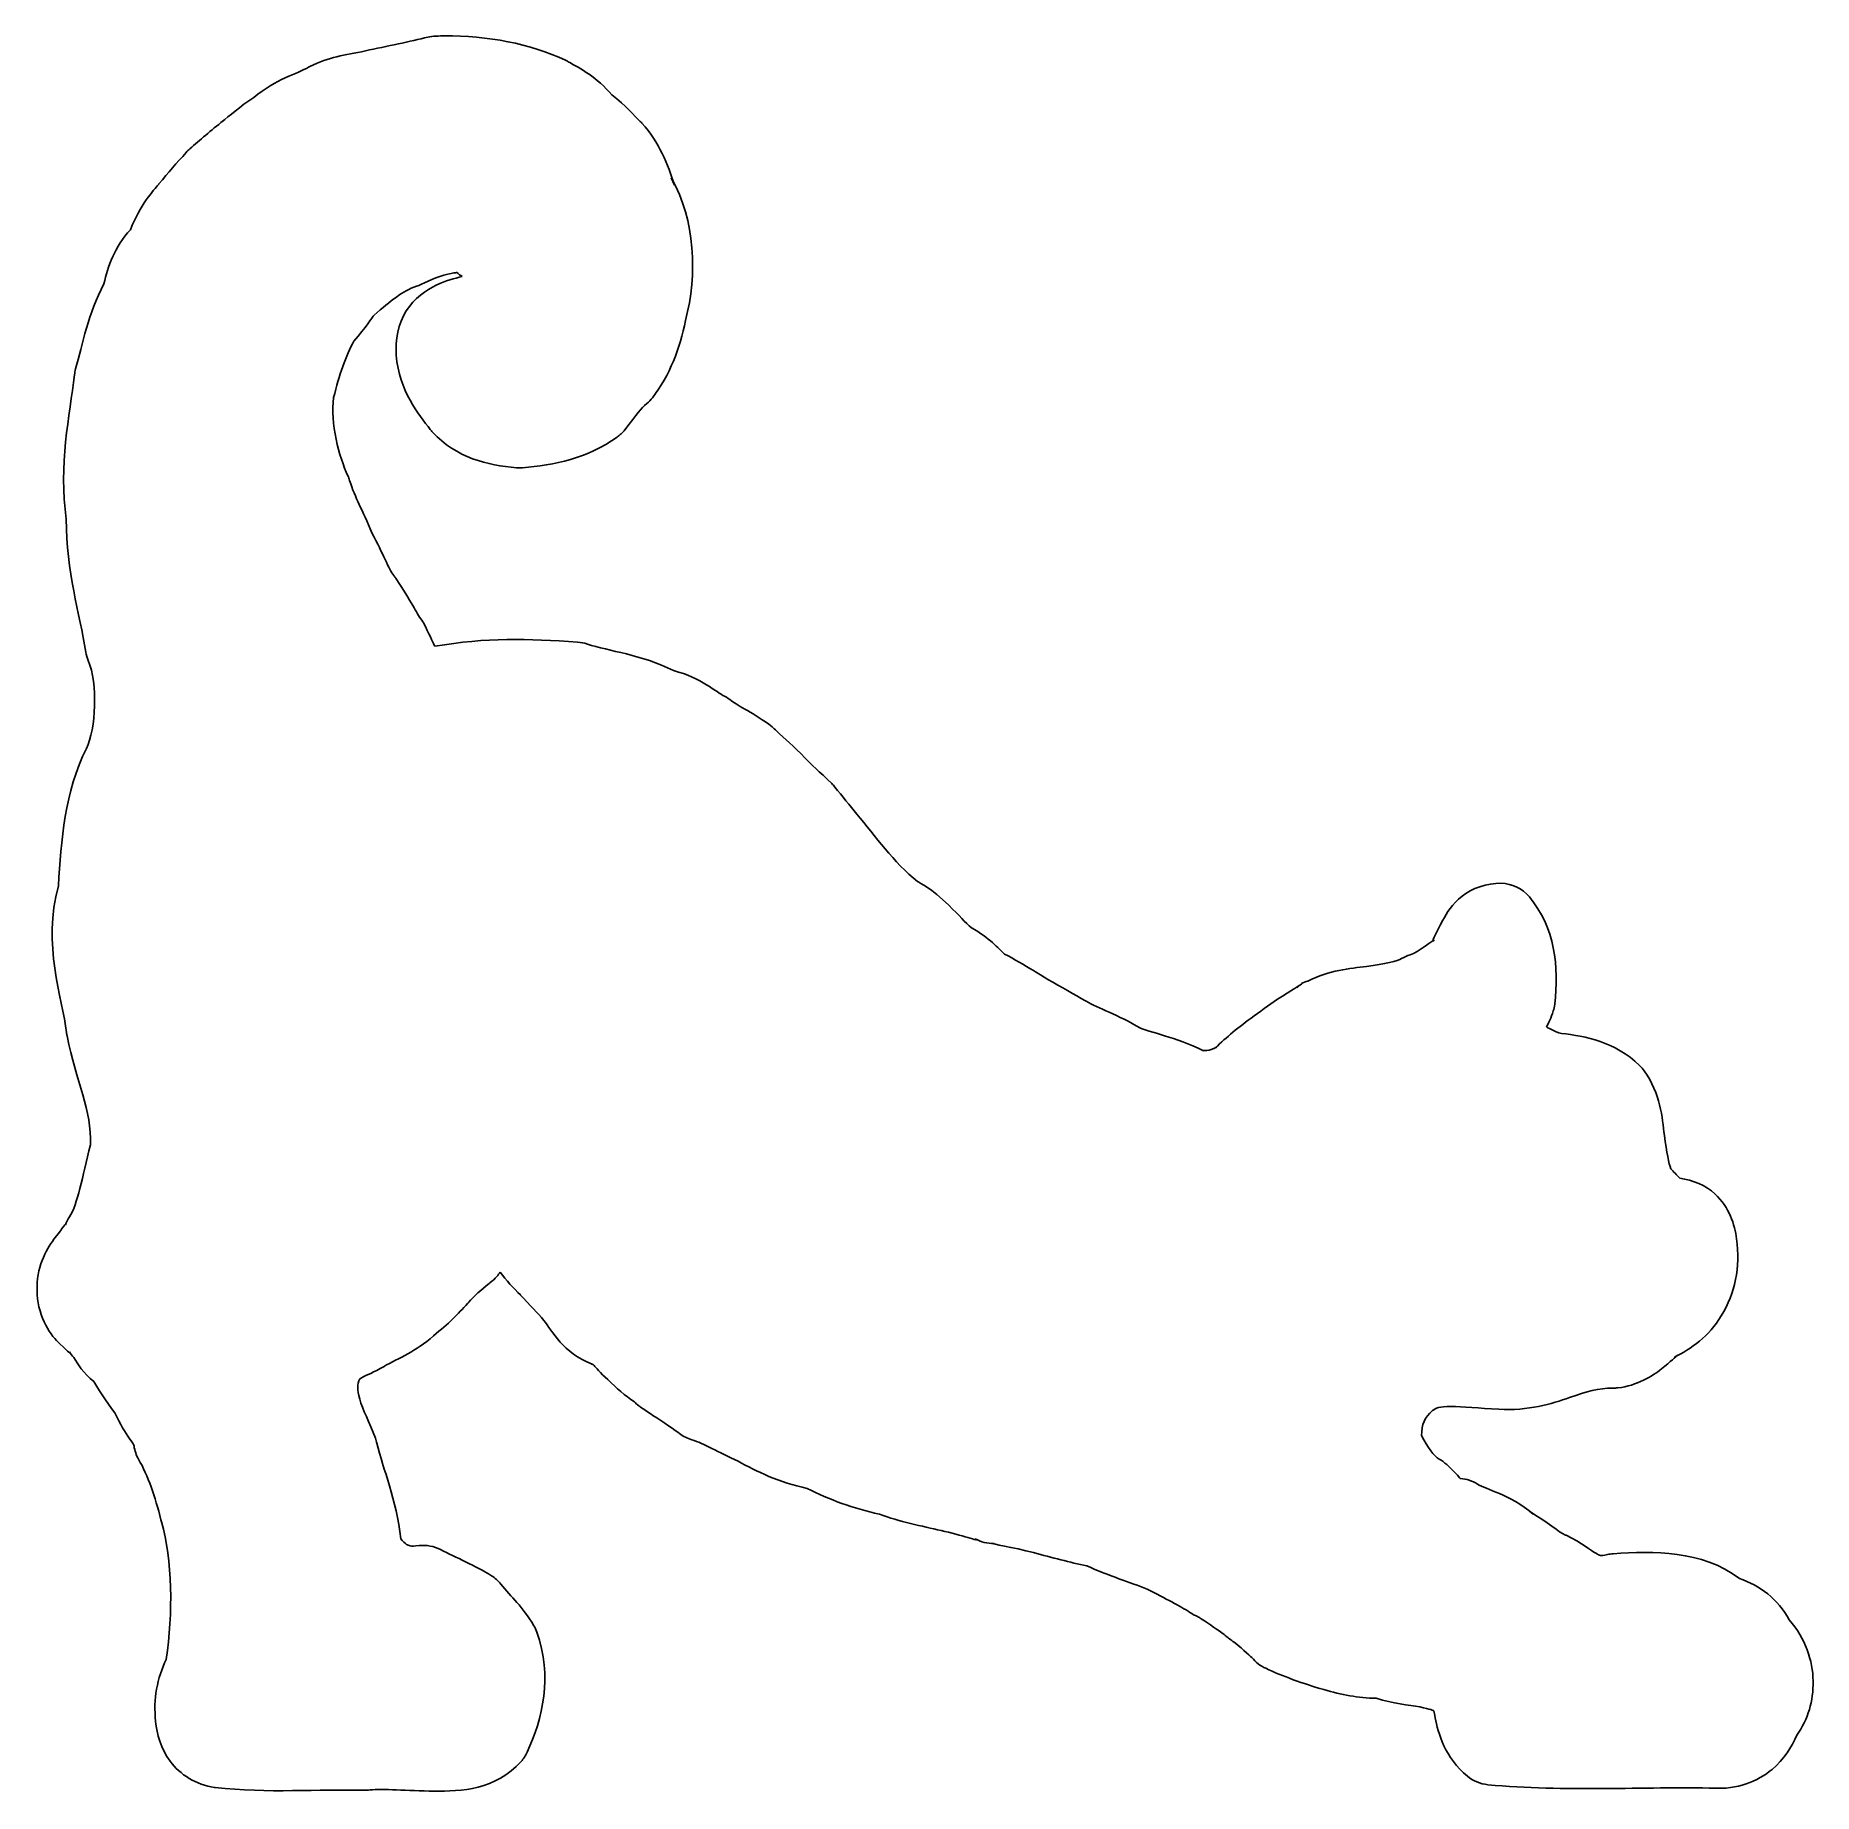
# Model space of a CAD drawing. Extents: x -0.1 to 93.6, y -0.1 to 92.5.
import ezdxf

# ---------------------------------------------------------------- set-up
doc = ezdxf.new("R2010")
doc.units = 0
doc.layers.get('0').update_dxf_attribs({"linetype": 'CONTINUOUS'})

msp = doc.modelspace()

# ---------------------------------------------------------------- linework, layer by layer
at = {"color": 0}
for p, q in [((21.4864, 92.4662), (21.4864, 92.4662)), ((9.78408, 87.956), (9.82955, 87.9905)), ((33.4395, 84.9986), (33.609, 84.6046)), ((18.948, 75.6528), (18.948, 75.649)), ((2.61965, 54.93), (2.62516, 54.9409)), ((66.6475, 42.5524), (66.6556, 42.5358)), ((58.039, 40.2689), (58.1533, 40.2043)), ((25.502, 26.151), (25.3917, 26.2599)), ((29.2654, 22.5089), (29.2503, 22.5144)), ((86.4651, 22.976), (86.2997, 22.8796)), ((18.3031, 22.3931), (18.2714, 22.3738)), ((78.6571, 14.7602), (78.8596, 14.6155)), ((88.488, 0.176389), (88.3694, 0.183279))]:
    msp.add_line(p, q, dxfattribs=at)
for points in [[(20.6155, 92.4003), (19.706, 92.1755), (18.4533, 91.9233), (17.3233, 91.6809)], [(21.0261, 92.4581), (20.8869, 92.4539), (20.7491, 92.4348), (20.6155, 92.4003)], [(21.4864, 92.4662), (21.3624, 92.4648), (21.2066, 92.4648), (21.0261, 92.4581)], [(27.8681, 91.1821), (25.9939, 92.0679), (23.7657, 92.4856), (21.4864, 92.4662)], [(17.3233, 91.6809), (16.1933, 91.4368), (15.4258, 91.3737), (14.4019, 90.8569)], [(28.0045, 91.1105), (27.9604, 91.1366), (27.9149, 91.1599), (27.8681, 91.1821)], [(30.3044, 89.3618), (29.5341, 90.2892), (28.6425, 90.7464), (28.0045, 91.1105)], [(14.3316, 90.8195), (13.7363, 90.4889), (12.6063, 90.1845), (11.446, 89.2224)], [(14.4019, 90.8569), (14.3784, 90.8445), (14.355, 90.8322), (14.3316, 90.8195)], [(11.446, 89.2224), (10.7184, 88.7539), (10.1134, 88.2191), (9.78408, 87.956)], [(31.7638, 87.9987), (31.5102, 88.2329), (31.0527, 88.798), (30.3044, 89.3618)], [(9.82955, 87.9905), (9.19152, 87.5108), (8.59208, 86.9569), (8.0753, 86.5202)], [(31.8961, 87.8649), (31.8534, 87.9119), (31.8093, 87.956), (31.7638, 87.9987)], [(33.609, 84.6046), (33.2727, 85.7003), (32.7959, 86.8606), (31.8961, 87.8649)], [(7.87273, 86.323), (7.3987, 85.7899), (6.93427, 85.2632), (6.44507, 84.6776)], [(8.0753, 86.5202), (8.00365, 86.4595), (7.93612, 86.3935), (7.87273, 86.323)], [(6.42027, 84.6487), (6.19566, 84.3689), (5.42809, 83.5297), (4.94852, 82.2621)], [(6.44507, 84.6776), (6.43682, 84.6681), (6.42856, 84.6586), (6.42027, 84.6487)], [(34.1933, 77.4802), (34.8134, 79.9331), (34.7183, 82.725), (33.4395, 84.9986)], [(4.94852, 82.2621), (4.09967, 81.3675), (3.75927, 80.3219), (3.54432, 79.411)], [(20.2765, 79.3902), (20.683, 79.5941), (21.3734, 79.871), (21.8433, 79.9578)], [(22.4179, 79.7913), (22.0141, 79.6974), (21.558, 79.5722), (21.0564, 79.3351)], [(21.8433, 79.9578), (22.0652, 79.998), (22.1368, 79.9938), (22.1478, 80.0047)], [(22.1478, 80.0047), (22.2319, 79.925), (22.3214, 79.8544), (22.4179, 79.7913)], [(3.54432, 79.411), (2.71749, 77.8387), (2.41984, 76.2346), (2.05466, 74.9254)], [(17.7808, 77.7628), (18.6683, 78.5163), (19.2774, 79.0374), (20.0105, 79.2797)], [(21.0564, 79.3351), (20.5204, 79.0829), (19.9044, 78.6599), (19.4758, 77.9805)], [(20.0105, 79.2797), (20.1015, 79.3101), (20.191, 79.3475), (20.2765, 79.3902)], [(16.7156, 76.3958), (17.3716, 77.1109), (17.6623, 77.64), (17.7808, 77.7628)], [(19.4758, 77.9805), (19.0472, 77.301), (18.886, 76.448), (18.948, 75.6528)], [(32.4473, 73.4124), (33.3609, 74.5987), (33.897, 76.0056), (34.1933, 77.4802)], [(15.649, 73.4205), (15.9411, 74.5945), (16.2857, 75.6281), (16.7156, 76.3958)], [(18.948, 75.649), (19.0955, 73.7761), (20.1414, 72.5138), (20.7409, 71.7381)], [(1.99402, 74.6181), (1.7446, 72.4793), (1.14791, 69.8528), (1.5627, 67.007)], [(2.05466, 74.9254), (2.02572, 74.8249), (2.00642, 74.7226), (1.99402, 74.6181)], [(16.3987, 69.3014), (15.9411, 70.2938), (15.4561, 72.0644), (15.649, 73.4205)], [(30.9935, 71.7268), (31.677, 72.5978), (31.8106, 72.8155), (32.1551, 73.1061)], [(32.1551, 73.1061), (32.2626, 73.1972), (32.3605, 73.3005), (32.4473, 73.4124)], [(20.7409, 71.7381), (20.778, 71.6911), (20.8166, 71.6442), (20.858, 71.6001)], [(20.858, 71.6001), (22.1134, 70.2497), (23.7629, 69.8405), (25.2898, 69.7205)], [(25.5984, 69.7205), (27.2493, 69.8472), (29.0256, 70.2151), (30.5869, 71.337)], [(30.5869, 71.337), (30.7399, 71.447), (30.8763, 71.5779), (30.9935, 71.7268)], [(25.2898, 69.7205), (25.3931, 69.7121), (25.4964, 69.7121), (25.5984, 69.7205)], [(16.491, 69.0591), (16.4662, 69.1416), (16.4345, 69.2231), (16.3987, 69.3014)], [(17.6761, 66.2658), (17.1387, 67.5831), (16.7969, 68.0791), (16.491, 69.0591)], [(1.5627, 67.007), (1.55856, 64.2553), (2.25998, 62.0462), (2.59347, 60.0135)], [(18.8185, 64.0486), (18.5649, 64.3625), (18.2411, 65.2184), (17.6761, 66.2658)], [(18.9205, 63.9092), (18.8888, 63.9576), (18.8543, 64.0031), (18.8185, 64.0486)], [(20.2888, 61.6934), (19.9967, 62.0847), (19.7735, 62.6389), (18.9205, 63.9092)], [(20.4887, 61.3615), (20.4336, 61.4786), (20.366, 61.5901), (20.2888, 61.6934)], [(20.9793, 60.3222), (20.9021, 60.4668), (20.7629, 60.7893), (20.4887, 61.3615)], [(2.59347, 60.0135), (2.61827, 59.8622), (2.66099, 59.7133), (2.72025, 59.5697)], [(28.5061, 60.5384), (25.8782, 60.7176), (23.6954, 60.7893), (20.9793, 60.3222)], [(29.016, 60.4365), (28.8506, 60.4933), (28.6797, 60.5275), (28.5061, 60.5384)], [(33.5607, 59.0391), (31.8782, 59.8911), (30.1446, 60.0523), (29.016, 60.4365)], [(2.72025, 59.5697), (3.22737, 58.3487), (3.12952, 55.965), (2.61965, 54.93)], [(36.2409, 57.6873), (35.8221, 57.8915), (35.0118, 58.6564), (33.5607, 59.0391)], [(36.6173, 57.4463), (36.5016, 57.5398), (36.3746, 57.6213), (36.2409, 57.6873)], [(38.7477, 56.0793), (37.8093, 56.7958), (36.9521, 57.1761), (36.6173, 57.4463)], [(38.9805, 55.8698), (38.9075, 55.9456), (38.8303, 56.0158), (38.7477, 56.0793)], [(40.4964, 54.4269), (39.8667, 55.0997), (39.4229, 55.4055), (38.9805, 55.8698)], [(2.62516, 54.9409), (1.48553, 52.6658), (1.28295, 50.0736), (1.15204, 47.7051)], [(40.5253, 54.3966), (40.5158, 54.4079), (40.5059, 54.4174), (40.4964, 54.4269)], [(41.8924, 53.0874), (41.2238, 53.7365), (40.7857, 54.1073), (40.5253, 54.3966)], [(42.0617, 52.9015), (42.0095, 52.9678), (41.953, 53.0296), (41.8924, 53.0874)], [(43.2181, 51.4809), (42.8625, 51.9105), (42.4272, 52.4454), (42.0617, 52.9015)], [(46.415, 47.9256), (45.1612, 48.9342), (44.184, 50.323), (43.2181, 51.4809)], [(48.0579, 46.6824), (47.1579, 47.5795), (46.5183, 47.8511), (46.415, 47.9256)], [(77.155, 47.8345), (76.4134, 47.8483), (75.6253, 47.5671), (75.1018, 47.1523)], [(78.6529, 47.1152), (78.2821, 47.5601), (77.7353, 47.8233), (77.155, 47.8345)], [(1.15204, 47.7051), (0.272852, 44.6056), (1.36839, 41.7999), (1.57372, 39.9715)], [(75.1018, 47.1523), (74.5779, 46.7374), (74.2929, 46.2703), (74.0943, 45.8943)], [(79.9842, 41.4609), (80.2294, 43.4453), (79.9842, 45.5193), (78.6529, 47.1152)], [(49.2538, 45.4903), (48.9119, 45.781), (48.6364, 46.1186), (48.0579, 46.6824)], [(51.0039, 44.1082), (50.6924, 44.3851), (50.1826, 44.9763), (49.2538, 45.4903)], [(74.0943, 45.8943), (73.7016, 45.146), (73.4342, 44.5975), (73.641, 44.8539)], [(52.5198, 43.2428), (52.0471, 43.5296), (51.5027, 43.8422), (51.0039, 44.1082)], [(72.3706, 44.0683), (72.2133, 44.02), (72.0619, 43.9526), (71.9212, 43.8672)], [(73.641, 44.8539), (73.6865, 44.9128), (72.7576, 44.1882), (72.3706, 44.0683)], [(53.1883, 42.8255), (53.0267, 42.9313), (52.8038, 43.0692), (52.5198, 43.2428)], [(70.0733, 43.459), (69.1981, 43.3476), (68.115, 43.2551), (66.978, 42.6889)], [(71.9212, 43.8672), (71.7268, 43.7501), (71.0255, 43.579), (70.0733, 43.459)], [(53.2709, 42.7687), (53.2447, 42.7881), (53.2116, 42.8103), (53.1883, 42.8255)], [(55.2581, 41.6496), (54.7109, 41.9612), (53.9679, 42.3831), (53.2709, 42.7687)], [(66.3152, 42.3182), (66.1638, 42.2233), (65.9543, 42.092), (65.7243, 41.946)], [(66.4863, 42.4258), (66.4517, 42.4035), (66.3896, 42.3651), (66.3152, 42.3182)], [(66.6556, 42.5358), (66.5649, 42.4822), (66.4767, 42.4215), (66.3938, 42.3541)], [(66.3938, 42.3541), (66.602, 42.5263), (66.5194, 42.4476), (66.4863, 42.4258)], [(66.978, 42.6889), (66.8733, 42.6448), (66.73, 42.5937), (66.6475, 42.5524)], [(55.3036, 41.6235), (55.2884, 41.6334), (55.2732, 41.6415), (55.2581, 41.6496)], [(58.1533, 40.2043), (56.9817, 40.9113), (55.9001, 41.2641), (55.3036, 41.6235)], [(65.7243, 41.946), (65.2819, 41.6624), (64.7816, 41.3371), (64.3255, 40.9734)], [(79.9098, 41.1095), (79.944, 41.2238), (79.9705, 41.3424), (79.9842, 41.4609)], [(64.3255, 40.9734), (63.4037, 40.3243), (62.8343, 39.8459), (62.2155, 39.2645)], [(79.5514, 40.2594), (79.6657, 40.4841), (79.7899, 40.7293), (79.9098, 41.1095)], [(80.3423, 39.9327), (79.9539, 40.0018), (79.5747, 40.2869), (79.5514, 40.2594)], [(1.57372, 39.9715), (1.58061, 39.9122), (1.59026, 39.853), (1.60128, 39.7937)], [(1.60128, 39.7937), (2.10013, 37.356), (2.91593, 35.88), (2.83187, 34.0637)], [(61.4825, 39.0137), (59.9779, 39.7757), (58.6507, 39.9535), (58.039, 40.2689)], [(84.4614, 38.2393), (83.1522, 39.5041), (81.5964, 39.7757), (80.3423, 39.9327)], [(61.7774, 39.0493), (61.5968, 39.0123), (61.437, 39.0398), (61.4825, 39.0137)], [(62.1288, 39.1763), (62.1729, 39.2232), (62.0063, 39.0977), (61.7774, 39.0493)], [(62.2155, 39.2645), (62.1852, 39.2356), (62.1563, 39.2067), (62.1288, 39.1763)], [(84.7037, 37.9568), (84.6321, 38.0587), (84.551, 38.1536), (84.4614, 38.2393)], [(85.7649, 34.5571), (85.6492, 35.5134), (85.5666, 36.7386), (84.7037, 37.9568)], [(2.83187, 34.0637), (2.41432, 32.3494), (2.15112, 30.9122), (1.7322, 30.2672)], [(86.1053, 32.8015), (86.0048, 33.0509), (85.8739, 33.6669), (85.7649, 34.5571)], [(86.5738, 32.304), (86.3921, 32.4941), (86.2471, 32.6485), (86.1053, 32.8015)], [(88.4315, 31.4744), (87.9422, 31.9346), (87.2684, 32.2006), (86.5738, 32.304)], [(89.5685, 29.1028), (89.4652, 29.8717), (89.1921, 30.7564), (88.4315, 31.4744)], [(1.51997, 29.8387), (1.57923, 30.0068), (1.40284, 29.7174), (0.981163, 29.1814)], [(1.7322, 30.2672), (1.644, 30.1336), (1.57372, 29.9889), (1.51997, 29.8387)], [(0.981163, 29.1814), (0.589802, 28.6825), (0.024805, 27.7496), (0.027561, 26.5934)], [(88.7635, 25.0596), (89.487, 26.2585), (89.7738, 27.5801), (89.5685, 29.1028)], [(23.8828, 26.7863), (24.186, 27.0302), (24.3292, 27.2066), (24.4271, 27.3582)], [(24.4271, 27.3582), (24.744, 26.9227), (25.1037, 26.519), (25.502, 26.151)], [(0.027561, 26.5934), (-0.0565, 25.4345), (0.538812, 24.2631), (1.05144, 23.7505)], [(22.7707, 25.7776), (22.994, 26.0408), (23.468, 26.4708), (23.8359, 26.7491)], [(23.8359, 26.7491), (23.8511, 26.7615), (23.8676, 26.7739), (23.8828, 26.7863)], [(25.3917, 26.2599), (26.0931, 25.5047), (26.3536, 25.2567), (26.7312, 24.8019)], [(20.9048, 24.0027), (21.7331, 24.649), (22.1768, 25.1313), (22.7156, 25.7142)], [(22.7156, 25.7142), (22.7335, 25.7349), (22.7528, 25.7555), (22.7707, 25.7776)], [(26.7312, 24.8019), (27.1446, 24.2673), (27.7468, 23.0959), (29.2654, 22.5089)], [(86.2997, 22.8796), (87.1456, 23.315), (88.1352, 23.96), (88.7635, 25.0596)], [(1.05144, 23.7505), (1.5875, 23.2131), (1.8135, 23.0201), (1.72668, 23.1552)], [(18.2714, 22.3738), (19.1354, 22.8685), (19.954, 23.1386), (20.9048, 24.0027)], [(1.72668, 23.1552), (1.79558, 23.0491), (1.87413, 22.9499), (1.96233, 22.8589)], [(1.96233, 22.8589), (2.17179, 22.5034), (2.44464, 22.0514), (3.0179, 21.5883)], [(29.2503, 22.5144), (29.366, 22.4689), (29.2943, 22.5144), (29.377, 22.4303)], [(85.6174, 22.2622), (86.1067, 22.655), (86.3685, 22.9126), (86.4651, 22.976)], [(3.0179, 21.5883), (3.27284, 21.1625), (3.65457, 20.5521), (4.11759, 19.9526)], [(17.0243, 20.6706), (16.8782, 21.197), (16.8824, 21.4313), (17.0339, 21.7372)], [(17.0339, 21.7372), (17.0463, 21.7468), (17.0642, 21.7647), (17.1524, 21.813)], [(17.1524, 21.813), (17.3702, 21.9342), (17.7519, 22.0624), (18.3031, 22.3931)], [(29.377, 22.4303), (29.4569, 22.3477), (29.6747, 22.0541), (30.1019, 21.6958)], [(30.1019, 21.6958), (30.5525, 21.2356), (31.0155, 20.8552), (31.4937, 20.5204)], [(83.3162, 21.259), (84.3139, 21.3761), (85.127, 21.8681), (85.6174, 22.2622)], [(17.8484, 18.6063), (17.5259, 19.4414), (17.1745, 20.1276), (17.0243, 20.6706)], [(77.0336, 20.14), (78.5869, 20.027), (79.8449, 20.4349), (80.7653, 20.745)], [(80.7653, 20.745), (81.6875, 21.055), (82.2854, 21.259), (83.0516, 21.2466)], [(83.0516, 21.2466), (83.1398, 21.2452), (83.228, 21.2494), (83.3162, 21.259)], [(4.11759, 19.9526), (4.38217, 19.3435), (4.70048, 18.8736), (4.88378, 18.6173)], [(31.4937, 20.5204), (31.5777, 20.4294), (31.6273, 20.4032), (31.6618, 20.3729)], [(31.6618, 20.3729), (31.7776, 20.2751), (31.8079, 20.2585), (31.8534, 20.2268)], [(31.8534, 20.2268), (32.0311, 20.1001), (32.2227, 19.976), (32.4749, 19.8093)], [(32.4749, 19.8093), (32.982, 19.4744), (33.693, 18.9949), (33.8653, 18.8626)], [(72.9753, 18.7454), (72.9615, 19.3463), (73.1464, 19.6922), (73.5461, 20.0629)], [(73.5461, 20.0629), (73.7087, 20.1965), (73.9126, 20.2737), (74.5162, 20.2806)], [(74.5162, 20.2806), (75.1198, 20.2875), (76.0084, 20.1731), (77.0336, 20.14)], [(33.8653, 18.8626), (34.0637, 18.7082), (34.2897, 18.5939), (34.5295, 18.5236)], [(73.8974, 17.5093), (73.6177, 17.6651), (73.2966, 18.113), (72.9753, 18.7454)], [(4.88378, 18.6173), (5.11941, 18.2893), (5.12216, 18.2576), (5.13045, 18.1956)], [(5.13045, 18.1956), (5.16625, 17.9503), (5.24895, 17.7147), (5.37161, 17.4983)], [(17.931, 18.3389), (17.909, 18.4299), (17.8814, 18.5195), (17.8484, 18.6063)], [(19.185, 13.2994), (18.9632, 15.3982), (18.2507, 16.9692), (17.931, 18.3389)], [(34.5295, 18.5236), (35.1662, 18.3389), (35.8923, 17.88), (36.9591, 17.3922)], [(5.37161, 17.4983), (5.86768, 16.6274), (6.24939, 15.5484), (6.54569, 14.3095)], [(36.9591, 17.3922), (37.925, 16.8754), (39.1086, 16.2677), (40.6054, 15.9646)], [(74.2943, 17.2186), (74.1743, 17.3302), (74.0406, 17.428), (73.8974, 17.5093)], [(75.0203, 16.4855), (74.9667, 16.491), (75.0866, 16.4703), (74.2943, 17.2186)], [(40.6054, 15.9646), (41.7587, 15.3748), (43.0265, 14.909), (44.4045, 14.6044)], [(75.916, 16.1906), (75.6461, 16.3587), (75.3389, 16.4607), (75.0203, 16.4855)], [(78.8596, 14.6155), (77.5741, 15.6683), (76.375, 15.9039), (75.916, 16.1906)], [(6.54569, 14.3095), (6.55394, 14.2765), (6.56223, 14.242), (6.57324, 14.2089)], [(6.57324, 14.2089), (7.16442, 12.2039), (7.18372, 9.39133), (6.83232, 6.96048)], [(44.4045, 14.6044), (45.46, 14.22), (46.6397, 13.9719), (47.6663, 13.7445)], [(80.5215, 13.5227), (80.2488, 13.6398), (79.5803, 14.18), (78.6571, 14.7602)], [(19.4923, 13.0169), (19.4441, 13.0445), (19.2746, 13.2223), (19.185, 13.2994)], [(47.6663, 13.7445), (48.6914, 13.5172), (49.7844, 13.1231), (49.451, 13.3064)], [(49.451, 13.3064), (49.7554, 13.1396), (50.0973, 13.0542), (50.443, 13.0583)], [(80.5864, 13.4938), (80.5642, 13.5034), (80.5423, 13.5144), (80.5215, 13.5227)], [(82.1545, 12.5484), (81.9051, 12.6793), (81.4433, 13.09), (80.5864, 13.4938)], [(20.1483, 12.9508), (19.6591, 12.8971), (19.6136, 12.948), (19.4923, 13.0169)], [(21.288, 12.7386), (20.9379, 12.9205), (20.5411, 12.9949), (20.1483, 12.9508)], [(23.9641, 11.3633), (23.1359, 11.8883), (22.0596, 12.3403), (21.288, 12.7386)], [(50.443, 13.0583), (50.1964, 13.0555), (51.4544, 12.8681), (52.5254, 12.5815)], [(52.5254, 12.5815), (53.4913, 12.3238), (54.4544, 12.0592), (55.3254, 11.8897)], [(82.7663, 12.4809), (82.3419, 12.3886), (82.4025, 12.4175), (82.1545, 12.5484)], [(83.0612, 12.5222), (82.962, 12.5154), (82.8643, 12.5016), (82.7663, 12.4809)], [(89.7283, 11.22), (87.6956, 12.7303), (85.2039, 12.6573), (83.0612, 12.5222)], [(24.456, 10.9209), (24.3169, 11.0946), (24.1515, 11.2434), (23.9641, 11.3633)], [(55.3254, 11.8897), (56.4967, 11.3605), (57.628, 11.0161), (58.5075, 10.6577)], [(26.1979, 8.7285), (25.5902, 9.76753), (25.0114, 10.2237), (24.456, 10.9209)], [(58.5075, 10.6577), (59.4953, 10.1506), (60.2576, 9.77858), (60.7646, 9.42993)], [(92.3424, 9.03855), (91.7635, 10.1299), (90.7687, 10.8603), (89.7283, 11.22)], [(60.7646, 9.42993), (60.8926, 9.34448), (61.0291, 9.27283), (61.1738, 9.21907)], [(26.3536, 8.39502), (26.3122, 8.51076), (26.2599, 8.62238), (26.1979, 8.7285)], [(61.1738, 9.21907), (61.2553, 9.16672), (61.269, 9.1598), (61.3668, 9.09645)], [(61.3668, 9.09645), (61.783, 8.82357), (62.2582, 8.49147), (62.5658, 8.26961)], [(93.6018, 5.81808), (93.5852, 6.88742), (93.1884, 8.06979), (92.3424, 9.03855)], [(25.8437, 2.06568), (26.6637, 3.80891), (27.1873, 6.08129), (26.3536, 8.39502)], [(62.5658, 8.26961), (62.647, 8.19658), (62.6773, 8.17453), (62.7063, 8.15248)], [(62.7063, 8.15248), (62.8385, 8.04912), (62.9751, 7.94851), (63.161, 7.80521)], [(63.161, 7.80521), (63.5303, 7.51858), (64.0662, 7.01559), (64.0362, 7.0528)], [(6.83232, 6.96048), (6.3445, 5.95725), (6.14468, 4.87137), (6.26869, 3.69316)], [(64.0362, 7.0528), (64.2303, 6.81164), (64.4772, 6.61733), (64.758, 6.4878)], [(64.758, 6.4878), (65.6456, 6.07716), (66.73, 5.67475), (67.8215, 5.36332)], [(92.7446, 2.97243), (93.3457, 3.80337), (93.6184, 4.76388), (93.6018, 5.81808)], [(67.8215, 5.36332), (68.749, 5.10011), (69.6267, 4.91822), (70.575, 4.90996)], [(70.575, 4.90996), (71.4816, 4.63709), (72.2933, 4.55302), (72.8818, 4.45107)], [(72.8818, 4.45107), (73.448, 4.35183), (73.5902, 4.25401), (73.6244, 4.2485)], [(73.6244, 4.2485), (73.6452, 4.12584), (73.6505, 4.08174), (73.6879, 3.87505)], [(73.6879, 3.87505), (73.8258, 3.1061), (74.217, 1.75975), (75.3854, 0.802019)], [(6.26869, 3.69316), (6.34037, 3.01101), (6.53327, 2.27652), (7.03626, 1.59026)], [(91.4368, 1.16444), (92.0778, 1.70601), (92.4638, 2.34266), (92.7446, 2.97243)], [(25.5268, 1.58612), (25.655, 1.72944), (25.761, 1.89067), (25.8437, 2.06568)], [(7.03626, 1.59026), (7.53787, 0.902614), (8.4267, 0.340376), (9.3624, 0.212218)], [(20.9421, 0.019293), (22.3545, 0.008268), (24.1846, 0.081304), (25.5268, 1.58612)], [(88.3694, 0.183279), (89.5544, 0.086817), (90.6858, 0.530546), (91.4368, 1.16444)], [(9.3624, 0.212218), (9.37891, 0.209462), (9.39546, 0.208084), (9.41201, 0.206706)], [(9.41201, 0.206706), (12.1846, -0.101975), (14.8621, 0.128157), (17.2696, 0.066146)], [(17.2696, 0.066146), (17.3688, 0.06339), (17.4694, 0.068902), (17.5686, 0.081304)], [(17.5686, 0.081304), (18.2094, 0.16123), (19.5296, 0.031695), (20.9421, 0.019293)], [(75.3854, 0.802019), (75.6927, 0.551215), (76.0677, 0.395496), (76.4632, 0.358288)], [(76.4632, 0.358288), (80.5159, -0.030317), (84.6695, 0.259071), (88.488, 0.176389)]]:
    msp.add_open_spline(points, degree=3, dxfattribs=at)

doc.saveas('drawing.dxf')
